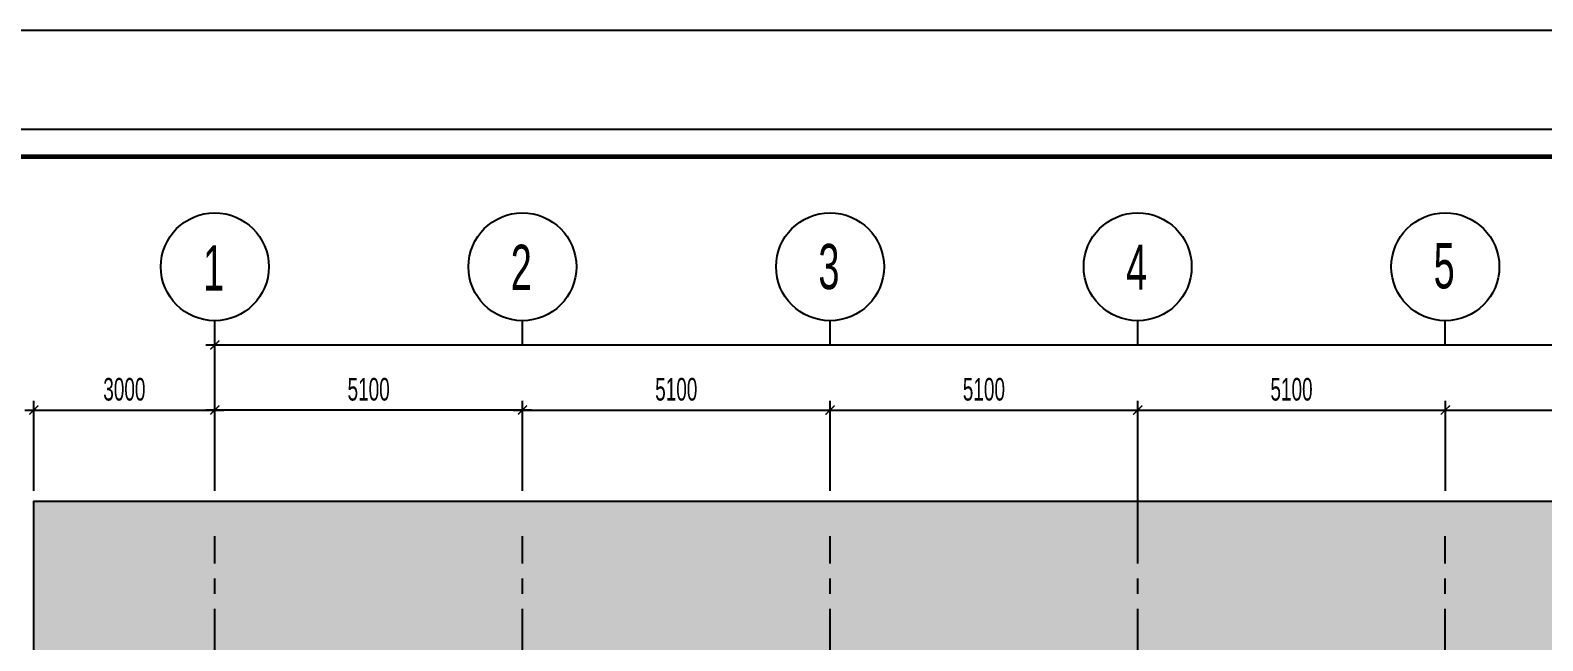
# Model space of a CAD drawing. Header units: millimetres. Extents: x 71 to 1994474, y -338610 to 1053.
# Drawn here: x 1881101 to 1906176, y -170749 to -160622 of the extents above; entities that cross this region are included whole.
import ezdxf

# ---------------------------------------------------------------- set-up
doc = ezdxf.new("R2010")
doc.units = ezdxf.units.MM
doc.header["$LTSCALE"] = 1000
doc.header["$MEASUREMENT"] = 0
doc.header["$PDMODE"] = 3
doc.linetypes.add('CENTER2', pattern=[1.125, 0.75, -0.125, 0.125, -0.125])
doc.layers.get('0').update_dxf_attribs({"linetype": 'CONTINUOUS'})
doc.layers.get('Defpoints').update_dxf_attribs({"linetype": 'CONTINUOUS'})
for name, color, linetype in [('CDC-KHUNGTEN', 7, 'CONTINUOUS'), ('CDC.01.AXIS', 160, 'CENTER2'), ('CDC.02.DIM', 1, 'CONTINUOUS'), ('CDC.06.TEXT', 2, 'CONTINUOUS'), ('CDC.10.HATCH', 163, 'CONTINUOUS'), ('CDC.11.NOTE', 1, 'CONTINUOUS'), ('KCS_CHI', 1, 'CONTINUOUS')]:
    doc.layers.add(name, color=color, linetype=linetype)
doc.layers.add('Hatch1', color=250, linetype='CONTINUOUS', lineweight=5)
doc.styles.add('ARIAL', font='arial.ttf', dxfattribs={"width": 0.6})
doc.dimstyles.new('150', dxfattribs={"dimscale": 150, "dimtxt": 2.5, "dimasz": 1, "dimexe": 1, "dimexo": 0, "dimgap": 1, "dimtad": 1, "dimdec": 0, "dimdsep": 46, "dimtxsty": 'ARIAL', "dimblk": 'ARCHTICK', "dimcen": 1, "dimdle": 1, "dimclrd": 1, "dimclre": 1, "dimclrt": 2, "dimadec": 0, "dimazin": 0, "dimtfac": 0.00072, "dimtdec": 0, "dimtix": 1, "dimtmove": 2, "dimatfit": 3, "dimldrblk": 'ARCHTICK', "dimfxl": 1, "dimtolj": 1, "dimarcsym": 0})

# ---------------------------------------------------------------- blocks, each defined once
blk = doc.blocks.new('_ARCHTICK')
at = {"color": 0, "linetype": 'ByBlock', "const_width": 0.15}
blk.add_lwpolyline([(-0.5, -0.5), (0.5, 0.5)], dxfattribs=at)
blk = doc.blocks.new('*D80')
at = {"layer": 'CDC.02.DIM', "color": 1, "lineweight": -2, "transparency": 16777216}
for p, q in [((1884161, -168260), (1884161, -165693)), ((1931541, -168260), (1931541, -165693)), ((1884011, -165843), (1931691, -165843))]:
    blk.add_line(p, q, dxfattribs=at)
at = {"layer": 'Defpoints', "color": 0, "transparency": 16777216}
for p in [(1931541, -165843), (1884161, -168260), (1931541, -168260)]:
    blk.add_point(p, dxfattribs=at)
at = {"layer": 'CDC.02.DIM', "color": 1, "lineweight": -2, "transparency": 16777216, "xscale": 150, "yscale": 150, "zscale": 150, "rotation": 180}
blk.add_blockref('_ARCHTICK', (1884161, -165843), dxfattribs=at)
at = {"layer": 'CDC.02.DIM', "color": 1, "lineweight": -2, "transparency": 16777216, "xscale": 150, "yscale": 150, "zscale": 150}
blk.add_blockref('_ARCHTICK', (1931541, -165843), dxfattribs=at)
at = {"layer": 'CDC.02.DIM', "color": 2, "transparency": 16777216, "insert": (1907851, -165501), "char_height": 375, "attachment_point": 5, "style": 'ARIAL'}
blk.add_mtext('\\A1;47380', dxfattribs=at)
blk = doc.blocks.new('*D85')
at = {"layer": 'CDC.02.DIM', "color": 1, "lineweight": -2, "transparency": 16777216}
for p, q in [((1904411, -166922), (1911311, -166922)), ((1904561, -168260), (1904561, -166772)), ((1911161, -168260), (1911161, -166772))]:
    blk.add_line(p, q, dxfattribs=at)
at = {"layer": 'Defpoints', "color": 0, "transparency": 16777216}
for p in [(1911161, -166922), (1904561, -168260), (1911161, -168260)]:
    blk.add_point(p, dxfattribs=at)
at = {"layer": 'CDC.02.DIM', "color": 1, "lineweight": -2, "transparency": 16777216, "xscale": 150, "yscale": 150, "zscale": 150, "rotation": 180}
blk.add_blockref('_ARCHTICK', (1904561, -166922), dxfattribs=at)
at = {"layer": 'CDC.02.DIM', "color": 1, "lineweight": -2, "transparency": 16777216, "xscale": 150, "yscale": 150, "zscale": 150}
blk.add_blockref('_ARCHTICK', (1911161, -166922), dxfattribs=at)
at = {"layer": 'CDC.02.DIM', "color": 2, "transparency": 16777216, "insert": (1907861, -166580), "char_height": 375, "attachment_point": 5, "style": 'ARIAL'}
blk.add_mtext('\\A1;6600', dxfattribs=at)
blk = doc.blocks.new('*D88')
at = {"layer": 'CDC.02.DIM', "color": 1, "lineweight": -2, "transparency": 16777216}
for p, q in [((1889111, -166922), (1894511, -166922)), ((1889261, -168260), (1889261, -166772)), ((1894361, -168260), (1894361, -166772))]:
    blk.add_line(p, q, dxfattribs=at)
at = {"layer": 'Defpoints', "color": 0, "transparency": 16777216}
for p in [(1894361, -166922), (1889261, -168260), (1894361, -168260)]:
    blk.add_point(p, dxfattribs=at)
at = {"layer": 'CDC.02.DIM', "color": 1, "lineweight": -2, "transparency": 16777216, "xscale": 150, "yscale": 150, "zscale": 150, "rotation": 180}
blk.add_blockref('_ARCHTICK', (1889261, -166922), dxfattribs=at)
at = {"layer": 'CDC.02.DIM', "color": 1, "lineweight": -2, "transparency": 16777216, "xscale": 150, "yscale": 150, "zscale": 150}
blk.add_blockref('_ARCHTICK', (1894361, -166922), dxfattribs=at)
at = {"layer": 'CDC.02.DIM', "color": 2, "transparency": 16777216, "insert": (1891811, -166580), "char_height": 375, "attachment_point": 5, "style": 'ARIAL'}
blk.add_mtext('\\A1;5100', dxfattribs=at)
blk = doc.blocks.new('*D89')
at = {"layer": 'CDC.02.DIM', "color": 1, "lineweight": -2, "transparency": 16777216}
for p, q in [((1894211, -166922), (1899611, -166922)), ((1894361, -168260), (1894361, -166772)), ((1899461, -168260), (1899461, -166772))]:
    blk.add_line(p, q, dxfattribs=at)
at = {"layer": 'Defpoints', "color": 0, "transparency": 16777216}
for p in [(1899461, -166922), (1894361, -168260), (1899461, -168260)]:
    blk.add_point(p, dxfattribs=at)
at = {"layer": 'CDC.02.DIM', "color": 1, "lineweight": -2, "transparency": 16777216, "xscale": 150, "yscale": 150, "zscale": 150, "rotation": 180}
blk.add_blockref('_ARCHTICK', (1894361, -166922), dxfattribs=at)
at = {"layer": 'CDC.02.DIM', "color": 1, "lineweight": -2, "transparency": 16777216, "xscale": 150, "yscale": 150, "zscale": 150}
blk.add_blockref('_ARCHTICK', (1899461, -166922), dxfattribs=at)
at = {"layer": 'CDC.02.DIM', "color": 2, "transparency": 16777216, "insert": (1896911, -166580), "char_height": 375, "attachment_point": 5, "style": 'ARIAL'}
blk.add_mtext('\\A1;5100', dxfattribs=at)
blk = doc.blocks.new('*D142')
at = {"layer": 'CDC.02.DIM', "color": 1, "lineweight": -2, "transparency": 16777216}
for p, q in [((1881011, -166922), (1884311, -166922)), ((1881161, -168260), (1881161, -166772)), ((1884161, -168260), (1884161, -166772))]:
    blk.add_line(p, q, dxfattribs=at)
at = {"layer": 'Defpoints', "color": 0, "transparency": 16777216}
for p in [(1884161, -166922), (1881161, -168260), (1884161, -168260)]:
    blk.add_point(p, dxfattribs=at)
at = {"layer": 'CDC.02.DIM', "color": 1, "lineweight": -2, "transparency": 16777216, "xscale": 150, "yscale": 150, "zscale": 150, "rotation": 180}
blk.add_blockref('_ARCHTICK', (1881161, -166922), dxfattribs=at)
at = {"layer": 'CDC.02.DIM', "color": 1, "lineweight": -2, "transparency": 16777216, "xscale": 150, "yscale": 150, "zscale": 150}
blk.add_blockref('_ARCHTICK', (1884161, -166922), dxfattribs=at)
at = {"layer": 'CDC.02.DIM', "color": 2, "transparency": 16777216, "insert": (1882661, -166580), "char_height": 375, "attachment_point": 5, "style": 'ARIAL'}
blk.add_mtext('\\A1;3000', dxfattribs=at)
blk = doc.blocks.new('*D392')
at = {"layer": 'CDC.02.DIM', "color": 1, "lineweight": -2, "transparency": 16777216}
for p, q in [((1889411, -166922), (1884011, -166922)), ((1884161, -168260), (1884161, -166772)), ((1889261, -168260), (1889261, -166772))]:
    blk.add_line(p, q, dxfattribs=at)
at = {"layer": 'Defpoints', "color": 0, "transparency": 16777216}
for p in [(1884161, -166922), (1884161, -168260), (1889261, -168260)]:
    blk.add_point(p, dxfattribs=at)
at = {"layer": 'CDC.02.DIM', "color": 1, "lineweight": -2, "transparency": 16777216, "xscale": 150, "yscale": 150, "zscale": 150, "rotation": 180}
blk.add_blockref('_ARCHTICK', (1884161, -166922), dxfattribs=at)
at = {"layer": 'CDC.02.DIM', "color": 1, "lineweight": -2, "transparency": 16777216, "xscale": 150, "yscale": 150, "zscale": 150}
blk.add_blockref('_ARCHTICK', (1889261, -166922), dxfattribs=at)
at = {"layer": 'CDC.02.DIM', "color": 2, "transparency": 16777216, "insert": (1886711, -166580), "char_height": 375, "attachment_point": 5, "style": 'ARIAL'}
blk.add_mtext('\\A1;5100', dxfattribs=at)
blk = doc.blocks.new('*D393')
at = {"layer": 'CDC.02.DIM', "color": 1, "lineweight": -2, "transparency": 16777216}
for p, q in [((1899311, -166922), (1904711, -166922)), ((1899461, -168260), (1899461, -166772)), ((1904561, -168260), (1904561, -166772))]:
    blk.add_line(p, q, dxfattribs=at)
at = {"layer": 'Defpoints', "color": 0, "transparency": 16777216}
for p in [(1904561, -166922), (1899461, -168260), (1904561, -168260)]:
    blk.add_point(p, dxfattribs=at)
at = {"layer": 'CDC.02.DIM', "color": 1, "lineweight": -2, "transparency": 16777216, "xscale": 150, "yscale": 150, "zscale": 150, "rotation": 180}
blk.add_blockref('_ARCHTICK', (1899461, -166922), dxfattribs=at)
at = {"layer": 'CDC.02.DIM', "color": 1, "lineweight": -2, "transparency": 16777216, "xscale": 150, "yscale": 150, "zscale": 150}
blk.add_blockref('_ARCHTICK', (1904561, -166922), dxfattribs=at)
at = {"layer": 'CDC.02.DIM', "color": 2, "transparency": 16777216, "insert": (1902011, -166580), "char_height": 375, "attachment_point": 5, "style": 'ARIAL'}
blk.add_mtext('\\A1;5100', dxfattribs=at)
blk = doc.blocks.new('Khung tên chuẩn')
at = {"layer": 'CDC-KHUNGTEN', "color": 8}
blk.add_lwpolyline([(30850, -246609), (38754, -246609), (38754, -189409), (-41246, -189409), (-41246, -246609), (30850, -246609)], dxfattribs=at)
at = {"layer": 'CDC-KHUNGTEN', "color": 255, "lineweight": 60}
blk.add_lwpolyline([(30654, -246309), (30654, -189709), (-40946, -189709), (-40946, -246309), (30654, -246309)], close=True, dxfattribs=at)
at = {"layer": 'Defpoints', "color": 1, "ltscale": 0.2}
blk.add_lwpolyline([(-44246, -247709), (-44246, -188309), (39854, -188309), (39854, -247709), (-44246, -247709)], close=True, dxfattribs=at)

msp = doc.modelspace()

# ---------------------------------------------------------------- hatches: boundary and pattern name
at = {"layer": 'CDC.10.HATCH'}
h = msp.add_hatch(dxfattribs=at)
h.set_pattern_fill('AR-SAND', color=256, scale=300, style=0)
h.set_pattern_definition([(37.5, (-5927.9, -8e-05), (-18.89801, 578.04713), [0, -456, 0, -510, 0, -487.5]), (7.5, (-5927.9, -8e-05), (530.933, 846.64382), [0, -246, 0, -411, 0, -157.5]), (327.5, (-6296.9, -8e-05), (934.24256, 1.69772), [0, -150, 0, -540, 0, -705]), (317.5, (-6296.9, -8e-05), (901.83798, 263.30267), [0, -75, 0, -354, 0, -405])])
h.paths.add_polyline_path([(1906445.5, -168435.3), (1934540.5, -168435.3), (1934540.5, -195215.3), (1908140.5, -195215.3), (1908140.5, -192415.3), (1881160.5, -192415.3), (1881160.5, -168435.3)])

# ---------------------------------------------------------------- linework, layer by layer
at = {"layer": 'CDC.01.AXIS', "ltscale": 2}
for p, q in [((1899460.5, -194218.6), (1899460.5, -167393.1)), ((1884160.5, -194218.6), (1884160.5, -169014.4)), ((1889260.5, -194218.6), (1889260.5, -169014.4)), ((1894360.5, -194218.6), (1894360.5, -169014.4)), ((1904560.5, -194218.6), (1904560.5, -169014.4))]:
    msp.add_line(p, q, dxfattribs=at)
at = {"layer": 'CDC.11.NOTE', "ltscale": 2}
msp.add_lwpolyline([(1906445.5, -168435.3), (1934540.5, -168435.3), (1934540.5, -195215.3), (1908140.5, -195215.3), (1908140.5, -192415.3), (1881160.5, -192415.3), (1881160.5, -168435.3), (1906445.5, -168435.3)], dxfattribs=at)
at = {"layer": 'KCS_CHI'}
for p, q in [((1884160.5, -165842.9), (1884160.5, -165440.9)), ((1889260.5, -165842.9), (1889260.5, -165440.9)), ((1894360.5, -165842.9), (1894360.5, -165440.9)), ((1899460.5, -165842.9), (1899460.5, -165440.9)), ((1904560.5, -165842.9), (1904560.5, -165440.9))]:
    msp.add_line(p, q, dxfattribs=at)
for centre in [(1884160.5, -164546.1), (1889260.5, -164546.1), (1894360.5, -164546.1), (1899460.5, -164546.1), (1904560.5, -164546.1)]:
    msp.add_circle(centre, 894.9, dxfattribs=at)

# ---------------------------------------------------------------- block references
at = {"layer": 'Hatch1', "xscale": 1.498216409886394, "yscale": 1.498216409886394, "zscale": 1.498216409886394}
msp.add_blockref('Khung tên chuẩn', (1934763.7, 121504.7), dxfattribs=at)

# ---------------------------------------------------------------- texts
at = {"layer": 'CDC.06.TEXT', "style": 'ARIAL', "width": 0.6}
for s, p in [('1', (1883967.1, -164940.1)), ('2', (1889067.1, -164929.9)), ('3', (1894167.1, -164916.6)), ('4', (1899267.1, -164926.8)), ('5', (1904367.1, -164903.8))]:
    msp.add_text(s, height=750, dxfattribs=at).set_placement(p)

# ---------------------------------------------------------------- dimensions: what is measured, and where the dimension line sits
at = {"layer": 'CDC.02.DIM'}
for base, p1, p2, picture, middle in [((1931540.5, -165842.9), (1884160.5, -168260.1), (1931540.5, -168260.1), '*D80', (1907850.5, -165501.4)), ((1884160.5, -166921.5), (1881160.5, -168260.1), (1884160.5, -168260.1), '*D142', (1882660.5, -166579.9)), ((1884160.5, -166921.5), (1889260.5, -168260.1), (1884160.5, -168260.1), '*D392', (1886710.5, -166580)), ((1894360.5, -166921.5), (1889260.5, -168260.1), (1894360.5, -168260.1), '*D88', (1891810.5, -166580)), ((1899460.5, -166921.5), (1894360.5, -168260.1), (1899460.5, -168260.1), '*D89', (1896910.5, -166580)), ((1904560.5, -166921.5), (1899460.5, -168260.1), (1904560.5, -168260.1), '*D393', (1902010.5, -166580)), ((1911160.5, -166921.5), (1904560.5, -168260.1), (1911160.5, -168260.1), '*D85', (1907860.5, -166580))]:
    dim = msp.add_linear_dim(base=base, p1=p1, p2=p2, dimstyle='150', dxfattribs=at)
    dim.commit()
    dim.dimension.update_dxf_attribs({"geometry": picture, "text_midpoint": middle})

doc.saveas('drawing.dxf')
